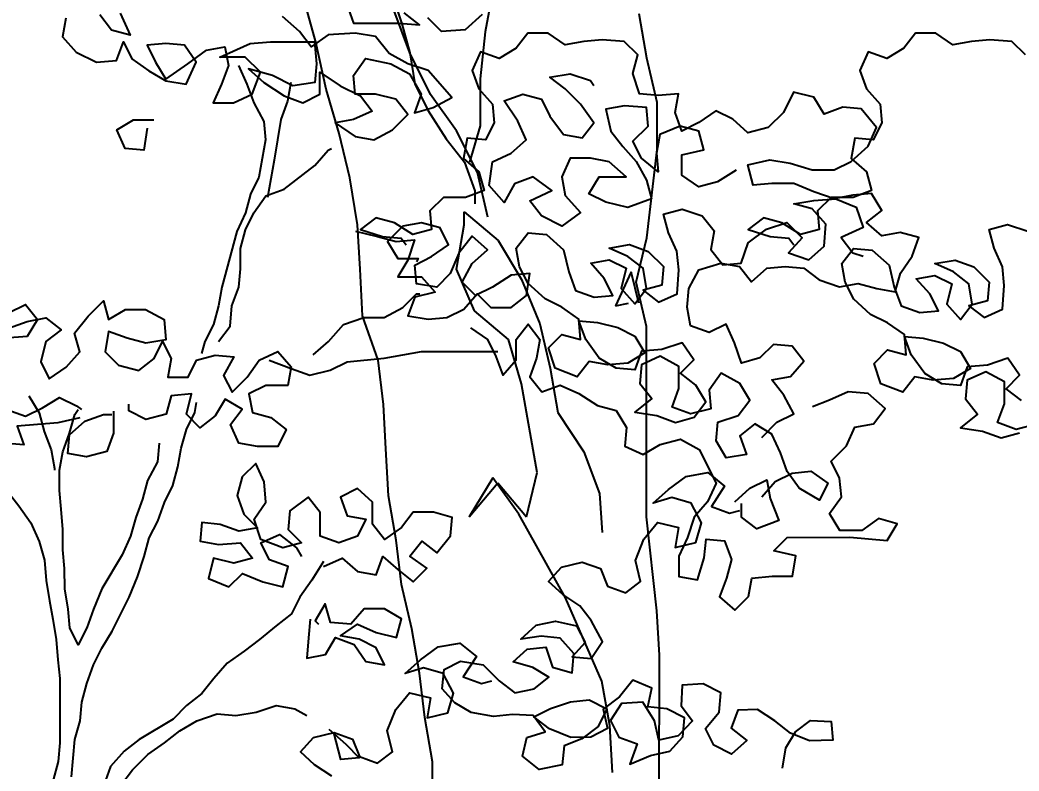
# Model space of a CAD drawing. Header units: millimetres. Extents: x 684983 to 685377, y 990360 to 990509.
# Drawn here: x 685069.089 to 685069.642, y 990428.267 to 990428.682 of the extents above; entities that cross this region are included whole.
import ezdxf

# ---------------------------------------------------------------- set-up
doc = ezdxf.new("R2010")
doc.units = ezdxf.units.MM
doc.layers.add('GRID LEVELS', color=7, linetype='Continuous', lineweight=13)
doc.layers.add('MAHAGONY', color=7, linetype='Continuous')
doc.layers.add('TEAK', color=7, linetype='Continuous')
doc.styles.get("Standard").update_dxf_attribs({"font": 'RomanS'})

# ---------------------------------------------------------------- blocks, each defined once
blk = doc.blocks.new('TREE30')
at = {"color": 105, "flags": 128}
for points in [[(0.22107, 2.24646), (0.22708, 2.23346), (0.21607, 2.23645), (0.20906, 2.24545)], [(0.18904, 2.24343), (0.18705, 2.23242), (0.19507, 2.22342), (0.20708, 2.21743), (0.21909, 2.21844), (0.22308, 2.22945), (0.2281, 2.21945), (0.23811, 2.21245), (0.24813, 2.20645), (0.26014, 2.20446), (0.26613, 2.21748), (0.25912, 2.22748), (0.24811, 2.22847), (0.2371, 2.22746), (0.24211, 2.21746), (0.24813, 2.20746), (0.26113, 2.21648), (0.27213, 2.22449), (0.28314, 2.2265), (0.28515, 2.2155), (0.28116, 2.20448), (0.27616, 2.19347), (0.28817, 2.19348), (0.29918, 2.19849), (0.30417, 2.21151), (0.29515, 2.22051), (0.28014, 2.2205), (0.29815, 2.22852), (0.31016, 2.22953), (0.33618, 2.22955), (0.33719, 2.21654), (0.3362, 2.20553), (0.32319, 2.20352), (0.31118, 2.20951), (0.29716, 2.21351), (0.30618, 2.20551), (0.31819, 2.19751), (0.32921, 2.19352), (0.33921, 2.19853), (0.3392, 2.21154), (0.35122, 2.20355), (0.36323, 2.19755), (0.37025, 2.18855), (0.35924, 2.18354), (0.34823, 2.18153), (0.36025, 2.17353), (0.37126, 2.17154), (0.38227, 2.17755), (0.39127, 2.18657), (0.38425, 2.19557), (0.37224, 2.19856), (0.36023, 2.19855), (0.35922, 2.20956), (0.36621, 2.21957), (0.38123, 2.21658), (0.39225, 2.21059), (0.39926, 2.19859), (0.39527, 2.18757), (0.40628, 2.19059), (0.41728, 2.1966), (0.40325, 2.2126), (0.39124, 2.21659), (0.38022, 2.22259), (0.37221, 2.23259), (0.3602, 2.23458), (0.34418, 2.23357), (0.33418, 2.22655), (0.32717, 2.23555), (0.31715, 2.24455)], [(0.35518, 2.25159), (0.35919, 2.24059), (0.38621, 2.24061), (0.39822, 2.23962), (0.38921, 2.24662)], [(0.43525, 2.24566), (0.42525, 2.23664), (0.41124, 2.23563), (0.40322, 2.24363)], [(0.3463, 1.79543), (0.33619, 1.80206), (0.32777, 1.80977), (0.33547, 1.81818), (0.34776, 1.82122), (0.3585, 1.81734), (0.36269, 1.80697), (0.37342, 1.80309), (0.38219, 1.80982), (0.37916, 1.82211), (0.38419, 1.83476), (0.39221, 1.84456), (0.40464, 1.84176), (0.40268, 1.82987), (0.41497, 1.8329), (0.41831, 1.84448), (0.4122, 1.85601), (0.40062, 1.85935), (0.38971, 1.85601), (0.3988, 1.86411), (0.40926, 1.87191), (0.42209, 1.87409), (0.43189, 1.86608), (0.4241, 1.85405), (0.43483, 1.85018), (0.44098, 1.85169)]]:
    blk.add_lwpolyline(points, dxfattribs=at)
at = {"color": 3, "flags": 128}
for points in [[(0.60062, 1.9956), (0.60962, 2.00461), (0.61962, 2.00963), (0.61361, 2.02063), (0.60659, 2.02963), (0.6176, 2.03164), (0.6256, 2.04066), (0.61858, 2.04966), (0.60757, 2.05065), (0.59957, 2.04264), (0.58857, 2.03962), (0.58455, 2.05163), (0.57954, 2.06264), (0.56954, 2.05762), (0.55852, 2.06162), (0.55651, 2.07262), (0.5575, 2.08363), (0.5635, 2.09465), (0.5765, 2.09866), (0.58751, 2.09667), (0.59453, 2.08767), (0.60353, 2.09569), (0.61454, 2.0967), (0.62555, 2.09571), (0.63456, 2.08871), (0.64658, 2.08472), (0.65758, 2.08673), (0.6686, 2.08374), (0.67961, 2.08174), (0.6826, 2.09276), (0.6896, 2.10277), (0.69359, 2.11378), (0.68258, 2.11678), (0.67157, 2.11476), (0.66255, 2.12276), (0.67156, 2.12978), (0.66554, 2.13978), (0.65453, 2.13877), (0.64353, 2.13676), (0.63151, 2.14075), (0.6195, 2.14574), (0.60649, 2.14573), (0.59548, 2.14472), (0.59246, 2.15673), (0.60547, 2.15974), (0.61748, 2.15775), (0.6305, 2.15376), (0.64351, 2.15377), (0.65351, 2.15878), (0.66351, 2.1678), (0.66851, 2.17882), (0.65949, 2.18982), (0.64848, 2.19081), (0.63747, 2.18679), (0.63146, 2.1968), (0.61945, 2.19979), (0.61345, 2.18777), (0.60445, 2.17876), (0.59245, 2.17574), (0.58343, 2.18374), (0.57342, 2.18874), (0.56342, 2.18172), (0.55341, 2.17671), (0.5494, 2.18771), (0.55139, 2.19873), (0.53938, 2.19771), (0.52837, 2.1987), (0.52436, 2.21071), (0.52735, 2.22172), (0.51934, 2.22972), (0.50632, 2.23071), (0.49532, 2.2297), (0.48431, 2.22769), (0.47429, 2.23469), (0.46228, 2.23467), (0.45528, 2.22566), (0.44528, 2.21965), (0.43427, 2.22364), (0.42927, 2.21263), (0.43329, 2.20162), (0.4413, 2.19262), (0.44231, 2.18161), (0.43732, 2.1716), (0.42631, 2.17259), (0.42432, 2.16058), (0.43333, 2.15258), (0.43635, 2.14157), (0.42534, 2.13756), (0.41233, 2.13755), (0.40433, 2.12953), (0.40534, 2.11852), (0.39433, 2.11551), (0.38332, 2.12251), (0.37231, 2.1255), (0.3633, 2.11849), (0.37632, 2.11449), (0.38733, 2.1135), (0.39034, 2.1095)], [(0.75662, 2.22172), (0.74861, 2.22972), (0.7356, 2.23071), (0.72459, 2.2297), (0.71358, 2.22769), (0.70357, 2.23469), (0.69155, 2.23467), (0.68456, 2.22566), (0.67455, 2.21965), (0.66354, 2.22364), (0.65855, 2.21263), (0.66256, 2.20162), (0.67058, 2.19262), (0.67159, 2.18161), (0.66659, 2.1716), (0.65558, 2.17259), (0.65359, 2.16058), (0.66261, 2.15258), (0.66562, 2.14157), (0.65461, 2.13756), (0.6416, 2.13755), (0.6336, 2.12953), (0.63461, 2.11852), (0.62361, 2.11551), (0.61259, 2.12251), (0.60158, 2.1255), (0.59258, 2.11849), (0.60559, 2.11449), (0.6166, 2.1135), (0.61961, 2.1095)], [(0.58546, 2.15372), (0.57446, 2.1467), (0.56345, 2.14369), (0.55344, 2.15069), (0.55343, 2.1627), (0.56643, 2.16571), (0.56342, 2.17672), (0.55241, 2.17971), (0.5404, 2.1747), (0.53841, 2.16368), (0.53942, 2.15268), (0.52941, 2.16067), (0.52439, 2.17068), (0.53339, 2.17969), (0.53238, 2.1907), (0.51937, 2.19169), (0.50836, 2.18968), (0.51138, 2.17667), (0.51839, 2.16767), (0.52641, 2.15867), (0.53242, 2.14766), (0.53543, 2.13666), (0.52143, 2.13164), (0.50841, 2.13463), (0.4984, 2.13963), (0.5044, 2.14964), (0.52041, 2.14966), (0.51039, 2.15865), (0.49938, 2.16065), (0.48737, 2.16063), (0.48238, 2.14962), (0.48439, 2.13861), (0.49341, 2.12861), (0.4824, 2.1206), (0.47039, 2.12659), (0.46337, 2.13559), (0.47638, 2.14161), (0.46536, 2.14961), (0.45436, 2.14559), (0.44836, 2.13458), (0.43935, 2.14458), (0.44133, 2.15859), (0.45234, 2.16361), (0.46134, 2.17162), (0.45633, 2.18262), (0.44831, 2.19463), (0.45931, 2.19864), (0.47033, 2.19565), (0.47534, 2.18564), (0.48336, 2.17464), (0.49437, 2.17265), (0.50136, 2.18167), (0.49335, 2.19267), (0.48433, 2.20167), (0.47532, 2.20866), (0.48733, 2.21068), (0.49934, 2.20668), (0.50134, 2.20368)], [(0.60065, 1.96057), (0.60865, 1.96958), (0.61865, 1.9746), (0.62966, 1.97561), (0.63968, 1.96861), (0.63468, 1.9586), (0.62266, 1.96559), (0.61565, 1.97559), (0.61164, 1.9866), (0.60662, 1.99761), (0.59661, 2.0036), (0.58761, 1.99659), (0.59162, 1.98558), (0.57961, 1.98357), (0.5736, 1.99357), (0.57459, 2.00458), (0.58659, 2.0086), (0.59359, 2.01761), (0.58758, 2.02761), (0.57656, 2.03361), (0.56957, 2.02359), (0.57058, 2.01259), (0.55857, 2.00957), (0.54756, 2.01356), (0.55155, 2.02458), (0.55154, 2.03759), (0.54052, 2.04358), (0.52952, 2.03857), (0.52853, 2.02756), (0.53554, 2.01856), (0.52554, 2.01054), (0.53855, 2.00855), (0.54957, 2.00456), (0.56057, 2.00757), (0.56757, 2.01659), (0.56156, 2.02659), (0.55254, 2.03359), (0.56054, 2.0416), (0.55353, 2.0516), (0.54152, 2.04759), (0.52951, 2.04658), (0.52552, 2.03556), (0.51451, 2.03655), (0.50449, 2.04255), (0.49648, 2.05355), (0.49246, 2.06456), (0.50347, 2.06357), (0.51549, 2.06058), (0.5255, 2.05558), (0.53151, 2.04558), (0.52151, 2.03956), (0.5095, 2.03855), (0.49849, 2.04054), (0.49149, 2.03153), (0.47848, 2.03652), (0.47446, 2.04853), (0.48246, 2.05654), (0.49347, 2.05355), (0.49246, 2.06556), (0.48245, 2.07256), (0.47243, 2.07755), (0.46242, 2.08655), (0.4574, 2.09655), (0.45539, 2.10756), (0.46239, 2.11657), (0.4734, 2.11558), (0.48342, 2.10659), (0.48643, 2.09358), (0.49045, 2.08257), (0.50146, 2.07858), (0.51247, 2.07959), (0.50745, 2.08959), (0.49944, 2.09859), (0.51045, 2.1006), (0.52046, 2.09561), (0.51747, 2.0836), (0.52548, 2.0746), (0.53248, 2.08361), (0.53047, 2.09562), (0.52145, 2.10262), (0.51044, 2.10761), (0.52245, 2.10962), (0.53346, 2.10563), (0.54248, 2.09663), (0.54149, 2.08562), (0.53048, 2.08261), (0.53949, 2.07561), (0.5505, 2.08062), (0.55149, 2.09464), (0.55048, 2.10565), (0.54546, 2.11665), (0.54245, 2.12766), (0.55346, 2.13067), (0.56547, 2.12668), (0.57248, 2.11768), (0.57049, 2.10666), (0.57751, 2.09766), (0.58851, 2.09867), (0.59251, 2.11069), (0.60351, 2.11871), (0.61551, 2.12272), (0.62453, 2.11372), (0.61653, 2.10471), (0.62855, 2.10071), (0.63755, 2.10873), (0.63854, 2.12174), (0.63052, 2.13074), (0.61951, 2.13373), (0.63152, 2.13575), (0.64453, 2.13676), (0.65654, 2.13176), (0.66056, 2.11976), (0.64755, 2.11374), (0.65456, 2.10474), (0.66057, 2.10274)], [(0.76317, 2.00343), (0.75116, 2.00042), (0.74015, 2.00441), (0.74414, 2.01542), (0.74413, 2.02843), (0.73311, 2.03443), (0.72211, 2.02941), (0.72112, 2.0184), (0.72813, 2.0094), (0.71813, 2.00139), (0.73114, 1.9994), (0.74216, 1.9954), (0.75316, 1.99842)], [(0.75415, 2.01743), (0.74513, 2.02443), (0.75313, 2.03244), (0.74612, 2.04245), (0.73411, 2.03843), (0.7221, 2.03742), (0.71811, 2.02641), (0.7071, 2.0274), (0.69708, 2.03339), (0.68907, 2.0444), (0.68505, 2.0554), (0.69606, 2.05441), (0.70808, 2.05142), (0.71809, 2.04642), (0.7241, 2.03642), (0.7141, 2.03041), (0.70209, 2.0294), (0.69108, 2.03139), (0.68408, 2.02237), (0.67107, 2.02737), (0.66705, 2.03937), (0.67505, 2.04739), (0.68606, 2.04439), (0.68505, 2.0564), (0.67504, 2.0634), (0.66502, 2.06839), (0.65501, 2.07739), (0.64999, 2.0874), (0.64798, 2.0984), (0.65498, 2.10742), (0.66599, 2.10643), (0.67601, 2.09743), (0.67902, 2.08442), (0.68303, 2.07342), (0.69405, 2.06942), (0.70506, 2.07043), (0.70004, 2.08044), (0.69203, 2.08944), (0.70303, 2.09145), (0.71305, 2.08645), (0.71006, 2.07444), (0.71807, 2.06544), (0.72507, 2.07445), (0.72306, 2.08646), (0.71404, 2.09346), (0.70303, 2.09845), (0.71504, 2.10047), (0.72605, 2.09647), (0.73507, 2.08747), (0.73407, 2.07646), (0.72307, 2.07345), (0.73208, 2.06645), (0.74309, 2.07147), (0.74408, 2.08548), (0.74306, 2.09649), (0.73805, 2.10749), (0.73504, 2.1185), (0.74604, 2.12151), (0.75806, 2.11752)], [(0.15517, 2.06925), (0.16518, 2.07427), (0.17219, 2.06527), (0.1662, 2.05525), (0.15319, 2.05424)], [(0.3603, 2.11748), (0.37332, 2.11449), (0.38433, 2.1115), (0.39534, 2.11251), (0.39135, 2.1005), (0.38535, 2.09048), (0.39936, 2.09049), (0.40738, 2.08149), (0.39537, 2.07848), (0.39138, 2.06747), (0.40339, 2.06548), (0.4144, 2.06649), (0.4244, 2.0715), (0.4324, 2.08052), (0.44041, 2.07252), (0.45242, 2.07253), (0.46142, 2.07954), (0.46341, 2.09255), (0.45241, 2.09154), (0.4414, 2.08453), (0.4314, 2.07951), (0.42338, 2.08751), (0.42938, 2.09853), (0.43838, 2.10654), (0.42936, 2.11454), (0.42137, 2.10453), (0.41637, 2.09251), (0.40837, 2.0845), (0.39636, 2.08649), (0.39535, 2.0975), (0.40536, 2.10251), (0.41536, 2.10953), (0.41034, 2.11953), (0.39933, 2.12252), (0.38832, 2.12051), (0.37932, 2.11149), (0.38534, 2.10149), (0.39735, 2.1015), (0.39635, 2.0995)], [(0.15518, 2.06025), (0.16619, 2.06426), (0.17719, 2.06627), (0.18621, 2.05927), (0.17721, 2.05226), (0.17422, 2.04025), (0.17923, 2.03024), (0.18923, 2.03726), (0.19723, 2.04627), (0.19422, 2.05728), (0.20222, 2.06729), (0.21121, 2.07631), (0.21423, 2.0653), (0.22423, 2.07132), (0.23624, 2.07133), (0.24726, 2.06533), (0.24827, 2.05332), (0.23626, 2.05131), (0.22525, 2.0543), (0.21423, 2.0583), (0.21224, 2.04629), (0.22026, 2.03829), (0.23227, 2.03529), (0.24127, 2.04231), (0.24627, 2.05232), (0.25128, 2.04232), (0.24929, 2.03131), (0.2613, 2.03132), (0.26629, 2.04133), (0.2773, 2.04434), (0.28831, 2.04335), (0.28231, 2.03234), (0.28733, 2.02233), (0.29633, 2.03135), (0.30332, 2.04137), (0.31433, 2.04638), (0.32234, 2.03738), (0.32035, 2.02637), (0.30734, 2.02636), (0.29734, 2.02134), (0.29935, 2.01034), (0.31036, 2.00734), (0.31938, 2.00034), (0.31438, 1.99033), (0.30237, 1.99032), (0.29136, 1.99231), (0.28634, 2.00332), (0.29334, 2.01233), (0.28333, 2.01833), (0.27733, 2.00831), (0.26833, 2.0013), (0.26032, 2.0093), (0.26331, 2.02131), (0.2513, 2.0203), (0.24831, 2.00929), (0.2363, 2.00627), (0.22629, 2.01127), (0.22628, 2.01527)], [(0.42841, 2.0605), (0.43843, 2.0535), (0.44344, 2.0435), (0.44745, 2.03249), (0.45545, 2.0415), (0.45544, 2.05351), (0.46244, 2.06253), (0.46945, 2.05353), (0.46746, 2.04252), (0.46347, 2.0315), (0.47048, 2.0225), (0.48149, 2.02652), (0.4925, 2.02152), (0.50352, 2.01453), (0.51453, 2.01153), (0.52055, 2.00153), (0.51955, 1.99052), (0.53057, 1.98553), (0.54057, 1.99154), (0.55258, 1.99455), (0.56359, 1.98856), (0.57362, 1.96855), (0.56863, 1.95754), (0.56063, 1.94852), (0.55664, 1.93651), (0.55164, 1.92549), (0.55165, 1.91348), (0.56266, 1.91149), (0.56665, 1.92451), (0.56765, 1.93552), (0.57866, 1.93453), (0.58267, 1.92352), (0.57968, 1.91251), (0.57568, 1.9015), (0.5847, 1.8935), (0.5927, 1.90151), (0.59469, 1.91252), (0.6067, 1.91353), (0.61871, 1.91355), (0.6207, 1.92556), (0.60769, 1.92855), (0.61569, 1.93656), (0.65272, 1.9366), (0.67474, 1.93461), (0.68073, 1.94463), (0.66972, 1.94762), (0.65972, 1.94061), (0.64671, 1.94059), (0.64069, 1.9506), (0.64769, 1.96061), (0.64668, 1.97162), (0.64167, 1.98162), (0.65067, 1.99064), (0.65566, 2.00165), (0.66667, 2.00367), (0.67366, 2.01268), (0.66365, 2.02168), (0.65164, 2.02267), (0.64063, 2.01765), (0.63063, 2.01364)], [(0.19727, 2.00724), (0.18426, 2.00422), (0.16024, 2.0022), (0.16425, 1.9912), (0.15224, 1.99219), (0.13822, 2.00018), (0.14322, 2.01119), (0.15422, 2.0122), (0.16524, 2.00821), (0.17524, 2.01322), (0.18524, 2.01924), (0.19526, 2.01424), (0.19826, 2.01224)], [(0.21728, 2.01126), (0.21729, 1.99825), (0.2133, 1.98724), (0.20129, 1.98422), (0.19028, 1.98621), (0.19127, 1.99723), (0.20027, 2.00524), (0.21128, 2.00925), (0.21628, 2.00926)], [(0.34147, 1.9193), (0.35247, 1.92431), (0.36149, 1.91631), (0.3725, 1.91432), (0.37649, 1.92533), (0.38551, 1.91734), (0.39452, 1.91034), (0.40252, 1.91835), (0.39251, 1.92535), (0.3995, 1.93436), (0.40852, 1.92736), (0.41652, 1.93738), (0.41751, 1.94839), (0.40649, 1.95138), (0.39448, 1.95137), (0.38749, 1.94236), (0.37748, 1.93534), (0.37047, 1.94434), (0.37046, 1.95736), (0.36144, 1.96535), (0.35144, 1.96034), (0.35545, 1.94933), (0.36646, 1.94734), (0.36147, 1.93733), (0.35046, 1.93332), (0.33945, 1.93731), (0.33944, 1.95132), (0.33242, 1.96032), (0.32142, 1.95231), (0.32043, 1.9413), (0.32844, 1.9333), (0.31744, 1.93028), (0.30442, 1.93528), (0.30041, 1.94728), (0.3074, 1.9573), (0.30639, 1.96931), (0.30138, 1.98031), (0.29338, 1.9723), (0.29039, 1.96129), (0.2944, 1.95028), (0.30241, 1.94228), (0.29141, 1.94027), (0.28039, 1.94426), (0.26938, 1.94525), (0.26839, 1.93424), (0.2794, 1.93225), (0.29241, 1.93326), (0.29943, 1.92426), (0.28842, 1.92125), (0.27641, 1.92424), (0.27342, 1.91223), (0.28543, 1.90723), (0.29343, 1.91525), (0.30545, 1.91026), (0.31746, 1.90726), (0.32045, 1.91928), (0.30944, 1.92327), (0.30442, 1.93327), (0.31543, 1.93829), (0.32544, 1.93029), (0.32845, 1.92529)], [(0.61285, 1.80018), (0.61481, 1.81208), (0.6206, 1.82165), (0.62937, 1.82838), (0.64158, 1.8278), (0.64269, 1.81667), (0.6288, 1.81618), (0.61753, 1.82089), (0.60826, 1.82806), (0.59815, 1.8347), (0.58648, 1.83443), (0.58261, 1.82369), (0.59188, 1.81653), (0.58279, 1.80842), (0.57237, 1.81367), (0.56733, 1.82351), (0.57535, 1.83331), (0.57646, 1.84467), (0.56604, 1.84992), (0.55352, 1.84912), (0.55295, 1.83692), (0.55967, 1.82814), (0.55112, 1.81919), (0.53968, 1.81669), (0.53718, 1.82814), (0.53023, 1.83914), (0.51772, 1.83834), (0.51108, 1.82823), (0.51612, 1.81838), (0.52685, 1.81451), (0.52267, 1.8024), (0.53474, 1.80765), (0.54618, 1.81015), (0.55388, 1.81857), (0.555, 1.82992), (0.54457, 1.83518), (0.53322, 1.83629), (0.53571, 1.84734), (0.52444, 1.85205), (0.51642, 1.84226), (0.50681, 1.83499), (0.5093, 1.82355), (0.49946, 1.81851), (0.48779, 1.81824), (0.47514, 1.82328), (0.46588, 1.83044), (0.47572, 1.83548), (0.48748, 1.83936), (0.49861, 1.84047), (0.50903, 1.83522), (0.50378, 1.82479), (0.49416, 1.81753), (0.48378, 1.81335), (0.48267, 1.80199), (0.469, 1.79927), (0.4592, 1.80728), (0.46169, 1.81833), (0.4726, 1.82167), (0.46534, 1.83129), (0.45314, 1.83187), (0.44201, 1.83075), (0.42873, 1.83302), (0.41916, 1.83881), (0.41158, 1.84705), (0.4127, 1.8584), (0.42254, 1.86344), (0.43581, 1.86117), (0.4453, 1.85177), (0.45456, 1.84461), (0.46601, 1.8471), (0.47478, 1.85383), (0.4652, 1.85962), (0.45362, 1.86295), (0.46186, 1.87053), (0.473, 1.87164), (0.47687, 1.85989), (0.48845, 1.85655), (0.48956, 1.8679), (0.48146, 1.87699), (0.4701, 1.8781), (0.45812, 1.87645), (0.4672, 1.88456), (0.47865, 1.88705), (0.49108, 1.88425), (0.49611, 1.87441), (0.48841, 1.86599), (0.49976, 1.86488), (0.5064, 1.87499), (0.49976, 1.88737), (0.49303, 1.89614), (0.48292, 1.90278), (0.4745, 1.91048), (0.48221, 1.9189), (0.4945, 1.92193), (0.50523, 1.91806), (0.50942, 1.90768), (0.52016, 1.90381), (0.52893, 1.91053), (0.5259, 1.92282), (0.53093, 1.93547), (0.53894, 1.94527), (0.55137, 1.94247), (0.54941, 1.93058), (0.5617, 1.93361), (0.56504, 1.94519), (0.55894, 1.95672), (0.54736, 1.96006), (0.53645, 1.95672), (0.54553, 1.96483), (0.556, 1.97262), (0.56882, 1.97481), (0.57862, 1.96679), (0.57083, 1.95477), (0.58156, 1.95089), (0.58771, 1.95241)], [(0.58464, 1.95755), (0.59364, 1.96557), (0.60364, 1.97058), (0.60566, 1.95957), (0.61067, 1.94657), (0.59767, 1.94155), (0.58865, 1.94855), (0.58864, 1.95655)]]:
    blk.add_lwpolyline(points, dxfattribs=at)
at = {"color": 15, "flags": 128}
for points in [[(0.29115, 2.2155), (0.29617, 2.2045), (0.30018, 2.19349), (0.3062, 2.18249), (0.30721, 2.17148), (0.30323, 2.14946), (0.29823, 2.13944), (0.29524, 2.12843), (0.29024, 2.11742), (0.28127, 2.08438), (0.27927, 2.07337), (0.27628, 2.06236), (0.27129, 2.05235), (0.26929, 2.04534)], [(0.32219, 2.20552), (0.3202, 2.19451), (0.31621, 2.1835), (0.31222, 2.15947), (0.30824, 2.13745)], [(0.27929, 2.05235), (0.28629, 2.06137), (0.28728, 2.07338), (0.29127, 2.08439), (0.29227, 2.0954), (0.29225, 2.10741), (0.29525, 2.11842), (0.30024, 2.12844), (0.30724, 2.13845), (0.31824, 2.14246), (0.33625, 2.15649), (0.34425, 2.16551), (0.34625, 2.16651)], [(0.33535, 2.0444), (0.34435, 2.05241), (0.35335, 2.06243), (0.36535, 2.06644), (0.37736, 2.06645), (0.38837, 2.07247), (0.39637, 2.08048), (0.39837, 2.08049)], [(0.30933, 2.04137), (0.32235, 2.03638), (0.33336, 2.03238), (0.34537, 2.0354), (0.35537, 2.04041), (0.37739, 2.04243), (0.3994, 2.04646), (0.44444, 2.0465)], [(0.34147, 1.9223), (0.33447, 1.91128), (0.32747, 1.90127), (0.32248, 1.89126), (0.31348, 1.88424), (0.30348, 1.87623), (0.29447, 1.86921), (0.28447, 1.8622), (0.27647, 1.85318), (0.26948, 1.84417), (0.26047, 1.83715), (0.25248, 1.82914), (0.23247, 1.81711), (0.22347, 1.8101), (0.21547, 1.80108), (0.21148, 1.79007)], [(0.19246, 1.79505), (0.19444, 1.81708), (0.19743, 1.82809), (0.19842, 1.8391), (0.20141, 1.85011), (0.20541, 1.86112), (0.2104, 1.87114), (0.2164, 1.88115), (0.22639, 1.90118), (0.23138, 1.91319), (0.23537, 1.9252), (0.23837, 1.93622), (0.24336, 1.94623), (0.24735, 1.95724), (0.25235, 1.96726), (0.25534, 1.97827), (0.25733, 1.98928), (0.26033, 2.00029), (0.26532, 2.0103), (0.26632, 2.01631)], [(0.24432, 1.99227), (0.24333, 1.98126), (0.23733, 1.97024), (0.23434, 1.95923), (0.23035, 1.94822), (0.22736, 1.93721), (0.22236, 1.92619), (0.21037, 1.90617), (0.20538, 1.89415), (0.20138, 1.88314), (0.19639, 1.87312), (0.19137, 1.88313), (0.19036, 1.89414), (0.18835, 1.90615), (0.18834, 1.91816), (0.18733, 1.92916), (0.18732, 1.94117), (0.18631, 1.95318), (0.18529, 1.96419), (0.18528, 1.9762), (0.18728, 1.98721), (0.19127, 1.99823), (0.19426, 2.00924), (0.19626, 2.01224)], [(0.1212, 2.00317), (0.13122, 1.99617), (0.13924, 1.98617), (0.14725, 1.97517), (0.15427, 1.96416), (0.16128, 1.95516), (0.1683, 1.94516), (0.17331, 1.93416), (0.17632, 1.92315), (0.17734, 1.91114), (0.17935, 1.89913), (0.18136, 1.88812), (0.18337, 1.87612), (0.18439, 1.86411), (0.1854, 1.8531), (0.18543, 1.81507), (0.18444, 1.80406), (0.18145, 1.79304)], [(0.22148, 1.79008), (0.22848, 1.79909), (0.23748, 1.80811), (0.24748, 1.81512), (0.25649, 1.82214), (0.26649, 1.82815), (0.27849, 1.83216), (0.28951, 1.83117), (0.30151, 1.83319), (0.31352, 1.8372), (0.32453, 1.83521), (0.33154, 1.83121)]]:
    blk.add_lwpolyline(points, dxfattribs=at)
at = {"color": 86, "flags": 128}
for points in [[(0.23714, 2.17842), (0.23515, 2.16541), (0.22414, 2.1664), (0.21913, 2.1774), (0.22913, 2.18342), (0.24114, 2.18343)], [(0.33349, 1.88826), (0.3325, 1.87725), (0.33151, 1.86524), (0.34252, 1.86725), (0.34851, 1.87727), (0.35953, 1.87327), (0.36654, 1.86327), (0.37755, 1.86128), (0.37254, 1.87128), (0.36253, 1.87628), (0.35151, 1.87827), (0.36152, 1.88529), (0.37253, 1.88029), (0.38454, 1.8773), (0.38754, 1.88831), (0.37752, 1.89431), (0.36551, 1.8943), (0.35751, 1.88528), (0.3455, 1.88627), (0.34249, 1.89728), (0.33649, 1.88726), (0.3385, 1.88526)]]:
    blk.add_lwpolyline(points, dxfattribs=at)
at = {"flags": 128}
for points in [[(0.16723, 2.02022), (0.17324, 2.01022), (0.17626, 1.99921), (0.18027, 1.98821), (0.18228, 1.9772), (0.18228, 1.9762)], [(0.34456, 1.82322), (0.35458, 1.81422), (0.36259, 1.80622), (0.35158, 1.80521), (0.34756, 1.82122)]]:
    blk.add_lwpolyline(points, dxfattribs=at)
blk = doc.blocks.new('A$C25655A80')
for p, q in [((-0.05233, 0.59509), (-0.05523, 0.57875)), ((-0.11771, 0.57497), (-0.1225, 0.59227)), ((-0.08982, 0.59321), (-0.08598, 0.58167)), ((-0.08311, 0.57109), (-0.08886, 0.58648)), ((0.00437, 0.56909), (0.0015, 0.58543)), ((-0.08598, 0.58167), (-0.08311, 0.57109)), ((-0.05523, 0.57875), (-0.05716, 0.56145)), ((-0.11388, 0.55766), (-0.11771, 0.57497)), ((-0.07543, 0.5557), (-0.08311, 0.57109)), ((-0.08311, 0.57109), (-0.0812, 0.55955)), ((0.0082, 0.55274), (0.00437, 0.56909)), ((-0.05716, 0.56145), (-0.05718, 0.54415)), ((-0.10909, 0.54131), (-0.11388, 0.55766)), ((-0.0812, 0.55955), (-0.0764, 0.54993)), ((-0.06583, 0.54223), (-0.07543, 0.5557)), ((-0.0764, 0.54993), (-0.06968, 0.53935)), ((0.00818, 0.53544), (0.0082, 0.55274)), ((-0.05816, 0.52685), (-0.06583, 0.54223)), ((-0.05718, 0.54415), (-0.06104, 0.53069)), ((-0.10526, 0.52497), (-0.10909, 0.54131)), ((-0.06968, 0.53935), (-0.06296, 0.5307)), ((0.00431, 0.50276), (0.00818, 0.53544)), ((-0.06296, 0.5307), (-0.05912, 0.52012)), ((-0.10239, 0.50766), (-0.10526, 0.52497)), ((-0.05433, 0.5105), (-0.05816, 0.52685)), ((-0.05912, 0.52012), (-0.05913, 0.51531)), ((-0.06298, 0.51243), (-0.05049, 0.50185)), ((-0.06298, 0.50763), (-0.06298, 0.51243)), ((-0.10145, 0.49132), (-0.10239, 0.50766)), ((-0.06588, 0.49129), (-0.06298, 0.50763)), ((-0.05049, 0.50185), (-0.04185, 0.48742)), ((0.00045, 0.48642), (0.00431, 0.50276)), ((-0.1005, 0.47401), (-0.10145, 0.49132)), ((-0.05917, 0.4759), (-0.06588, 0.49129)), ((-0.00147, 0.49027), (-0.00725, 0.47777)), ((0.0014, 0.47873), (-0.00147, 0.49027)), ((-0.04185, 0.48742), (-0.03514, 0.47107)), ((0.00428, 0.47007), (0.00045, 0.48642)), ((-0.04668, 0.46531), (-0.05917, 0.4759)), ((-0.00725, 0.47777), (-0.00245, 0.47873)), ((-0.09475, 0.45767), (-0.1005, 0.47401)), ((-0.03514, 0.47107), (-0.03131, 0.45472)), ((0.00421, 0.3999), (0.00428, 0.47007)), ((-0.04189, 0.44897), (-0.04668, 0.46531)), ((-0.09284, 0.44132), (-0.09475, 0.45767)), ((-0.03131, 0.45472), (-0.02844, 0.43838)), ((-0.03615, 0.41628), (-0.04189, 0.44897)), ((-0.0919, 0.42498), (-0.09284, 0.44132)), ((-0.02844, 0.43838), (-0.01884, 0.42395)), ((-0.09095, 0.40768), (-0.0919, 0.42498)), ((-0.01884, 0.42395), (-0.01308, 0.40857)), ((-0.05249, 0.41437), (-0.06116, 0.39996)), ((-0.04289, 0.4009), (-0.05249, 0.41437)), ((-0.04001, 0.39994), (-0.03615, 0.41628)), ((-0.06116, 0.39996), (-0.05057, 0.41244)), ((-0.05057, 0.41244), (-0.04001, 0.39994)), ((-0.08808, 0.39133), (-0.09095, 0.40768)), ((-0.01308, 0.40857), (-0.01214, 0.39414)), ((-0.02562, 0.37012), (-0.04289, 0.4009)), ((0.00802, 0.36529), (0.00421, 0.3999)), ((-0.08617, 0.37499), (-0.08808, 0.39133)), ((-0.08234, 0.35864), (-0.08617, 0.37499)), ((-0.01219, 0.33935), (-0.02562, 0.37012)), ((0.00897, 0.34894), (0.00802, 0.36529)), ((-0.07947, 0.3423), (-0.08234, 0.35864)), ((0.00892, 0.29703), (0.00897, 0.34894)), ((-0.07757, 0.32595), (-0.07947, 0.3423)), ((-0.00932, 0.32301), (-0.01219, 0.33935)), ((-0.0747, 0.30961), (-0.07757, 0.32595)), ((-0.00837, 0.3057), (-0.00932, 0.32301)), ((-0.07473, 0.275), (-0.0747, 0.30961))]:
    blk.add_line(p, q)
blk = doc.blocks.new('TR')
blk.add_blockref('A$C25655A80', (0.01921, 0.01485, 1.34531))

msp = doc.modelspace()

# ---------------------------------------------------------------- block references
at = {"layer": 'MAHAGONY', "color": 7, "xscale": 0.9355958136093464, "yscale": 0.9355958136093464, "zscale": 0.9355958136093464}
msp.add_blockref('TREE30', (685068.938, 990426.584, 97.58), dxfattribs=at)
at = {"layer": 'TEAK', "xscale": 1.5, "yscale": 1.5, "zscale": 1.5}
msp.add_blockref('TR', (685069.401, 990427.785, 97.634), dxfattribs=at)

# ---------------------------------------------------------------- texts
at = {"layer": 'GRID LEVELS', "width": 0.5}
msp.add_text('97.553', height=0.8, rotation=45, dxfattribs=at).set_placement((685069.62998, 990427.15777, 97.55273))

doc.saveas('drawing.dxf')
